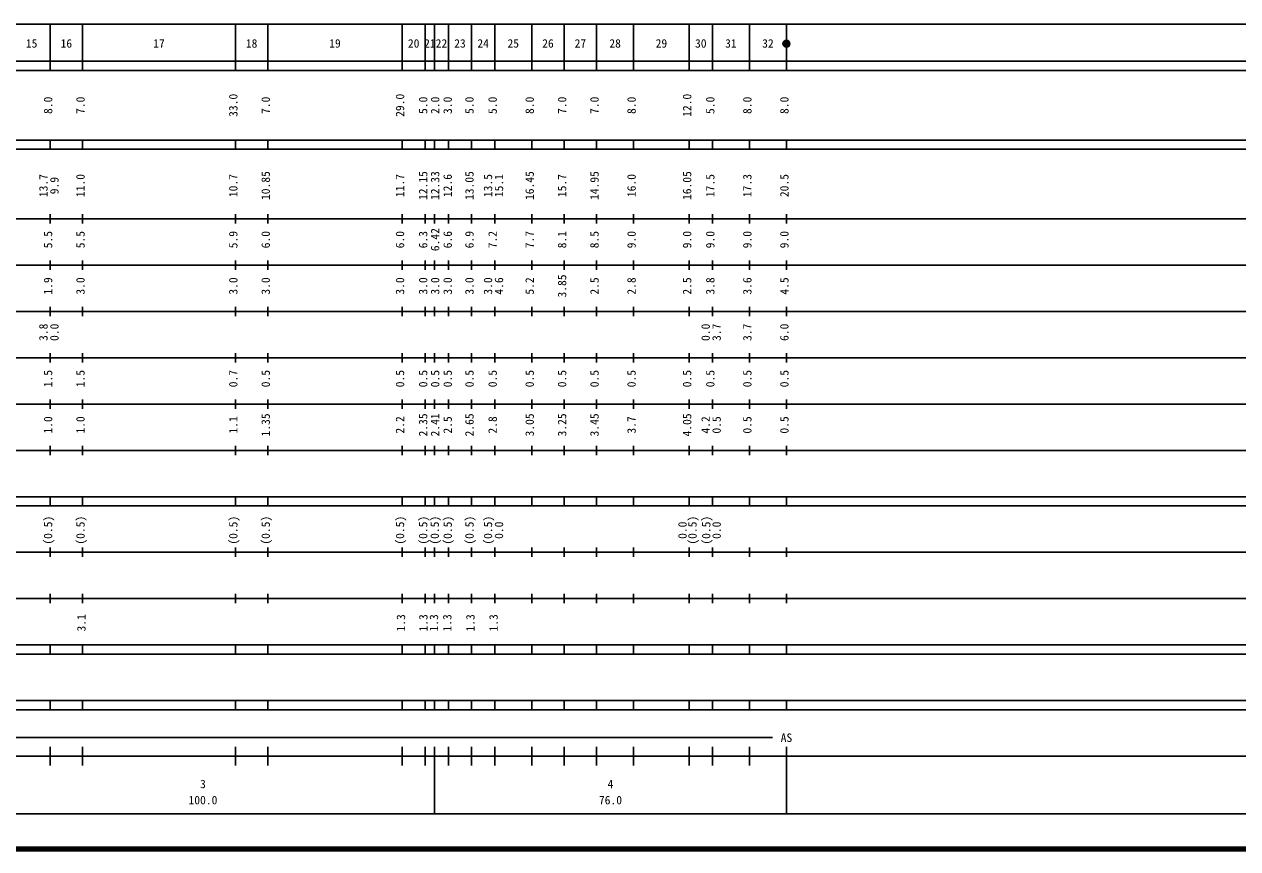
# Model space of a CAD drawing. Units: millimetres on the paper, enlarged 1000 times. Extents: x 40000 to 680000, y 20000 to 380000.
# Drawn here: x 279409 to 541449, y 20000 to 198000 of the extents above; entities that cross this region are included whole.
import ezdxf
from ezdxf.enums import TextEntityAlignment as Align

# ---------------------------------------------------------------- set-up
doc = ezdxf.new("R2010")
doc.units = ezdxf.units.MM
doc.header["$LTSCALE"] = 1000
doc.header["$PDMODE"] = 32
doc.header["$PDSIZE"] = 500
doc.layers.add('M-TTL', color=2, linetype='Continuous', lineweight=140)
doc.layers.add('M-TTL-BAND', color=7, linetype='Continuous', lineweight=25)
doc.styles.add('ＭＳ ゴシック', font='')
doc.styles.get('ＭＳ ゴシック').set_extended_font_data('MS Gothic')

msp = doc.modelspace()

# ---------------------------------------------------------------- linework, layer by layer
at = {"layer": 'M-TTL'}
msp.add_line((40000, 20000), (680000, 20000), dxfattribs=at)
at = {"layer": 'M-TTL-BAND'}
for p, q in [((68000, 198000), (579000, 198000)), ((285000, 188000), (285000, 198000)), ((292000, 188000), (292000, 198000)), ((325000, 188000), (325000, 198000)), ((332000, 188000), (332000, 198000)), ((361000, 188000), (361000, 198000)), ((366000, 188000), (366000, 198000)), ((368000, 188000), (368000, 198000)), ((371000, 188000), (371000, 198000)), ((376000, 188000), (376000, 198000)), ((381000, 188000), (381000, 198000)), ((389000, 188000), (389000, 198000)), ((396000, 188000), (396000, 198000)), ((403000, 188000), (403000, 198000)), ((411000, 188000), (411000, 198000)), ((423000, 188000), (423000, 198000)), ((428000, 188000), (428000, 198000)), ((436000, 188000), (436000, 198000)), ((444000, 188000), (444000, 198000)), ((40000, 190000), (579000, 190000)), ((40000, 188000), (579000, 188000)), ((40000, 173000), (579000, 173000)), ((285000, 171000), (285000, 173000)), ((292000, 171000), (292000, 173000)), ((325000, 171000), (325000, 173000)), ((332000, 171000), (332000, 173000)), ((361000, 171000), (361000, 173000)), ((366000, 171000), (366000, 173000)), ((368000, 171000), (368000, 173000)), ((371000, 171000), (371000, 173000)), ((376000, 171000), (376000, 173000)), ((381000, 171000), (381000, 173000)), ((389000, 171000), (389000, 173000)), ((396000, 171000), (396000, 173000)), ((403000, 171000), (403000, 173000)), ((411000, 171000), (411000, 173000)), ((423000, 171000), (423000, 173000)), ((428000, 171000), (428000, 173000)), ((436000, 171000), (436000, 173000)), ((444000, 171000), (444000, 173000)), ((40000, 171000), (579000, 171000)), ((40000, 156000), (579000, 156000)), ((285000, 155000), (285000, 157000)), ((292000, 155000), (292000, 157000)), ((325000, 155000), (325000, 157000)), ((332000, 155000), (332000, 157000)), ((361000, 155000), (361000, 157000)), ((366000, 155000), (366000, 157000)), ((368000, 155000), (368000, 157000)), ((371000, 155000), (371000, 157000)), ((376000, 155000), (376000, 157000)), ((381000, 155000), (381000, 157000)), ((389000, 155000), (389000, 157000)), ((396000, 155000), (396000, 157000)), ((403000, 155000), (403000, 157000)), ((411000, 155000), (411000, 157000)), ((423000, 155000), (423000, 157000)), ((428000, 155000), (428000, 157000)), ((436000, 155000), (436000, 157000)), ((444000, 155000), (444000, 157000)), ((285000, 145000), (285000, 147000)), ((292000, 145000), (292000, 147000)), ((325000, 145000), (325000, 147000)), ((332000, 145000), (332000, 147000)), ((361000, 145000), (361000, 147000)), ((366000, 145000), (366000, 147000)), ((368000, 145000), (368000, 147000)), ((371000, 145000), (371000, 147000)), ((376000, 145000), (376000, 147000)), ((381000, 145000), (381000, 147000)), ((389000, 145000), (389000, 147000)), ((396000, 145000), (396000, 147000)), ((403000, 145000), (403000, 147000)), ((411000, 145000), (411000, 147000)), ((423000, 145000), (423000, 147000)), ((428000, 145000), (428000, 147000)), ((436000, 145000), (436000, 147000)), ((444000, 145000), (444000, 147000)), ((46000, 146000), (579000, 146000)), ((285000, 135000), (285000, 137000)), ((292000, 135000), (292000, 137000)), ((325000, 135000), (325000, 137000)), ((332000, 135000), (332000, 137000)), ((361000, 135000), (361000, 137000)), ((366000, 135000), (366000, 137000)), ((368000, 135000), (368000, 137000)), ((371000, 135000), (371000, 137000)), ((376000, 135000), (376000, 137000)), ((381000, 135000), (381000, 137000)), ((389000, 135000), (389000, 137000)), ((396000, 135000), (396000, 137000)), ((403000, 135000), (403000, 137000)), ((411000, 135000), (411000, 137000)), ((423000, 135000), (423000, 137000)), ((428000, 135000), (428000, 137000)), ((436000, 135000), (436000, 137000)), ((444000, 135000), (444000, 137000)), ((52000, 136000), (579000, 136000)), ((46000, 126000), (579000, 126000)), ((285000, 125000), (285000, 127000)), ((292000, 125000), (292000, 127000)), ((325000, 125000), (325000, 127000)), ((332000, 125000), (332000, 127000)), ((361000, 125000), (361000, 127000)), ((366000, 125000), (366000, 127000)), ((368000, 125000), (368000, 127000)), ((371000, 125000), (371000, 127000)), ((376000, 125000), (376000, 127000)), ((381000, 125000), (381000, 127000)), ((389000, 125000), (389000, 127000)), ((396000, 125000), (396000, 127000)), ((403000, 125000), (403000, 127000)), ((411000, 125000), (411000, 127000)), ((423000, 125000), (423000, 127000)), ((428000, 125000), (428000, 127000)), ((436000, 125000), (436000, 127000)), ((444000, 125000), (444000, 127000)), ((52000, 116000), (579000, 116000)), ((285000, 115000), (285000, 117000)), ((292000, 115000), (292000, 117000)), ((325000, 115000), (325000, 117000)), ((332000, 115000), (332000, 117000)), ((361000, 115000), (361000, 117000)), ((366000, 115000), (366000, 117000)), ((368000, 115000), (368000, 117000)), ((371000, 115000), (371000, 117000)), ((376000, 115000), (376000, 117000)), ((381000, 115000), (381000, 117000)), ((389000, 115000), (389000, 117000)), ((396000, 115000), (396000, 117000)), ((403000, 115000), (403000, 117000)), ((411000, 115000), (411000, 117000)), ((423000, 115000), (423000, 117000)), ((428000, 115000), (428000, 117000)), ((436000, 115000), (436000, 117000)), ((444000, 115000), (444000, 117000)), ((46000, 106000), (579000, 106000)), ((285000, 105000), (285000, 107000)), ((292000, 105000), (292000, 107000)), ((325000, 105000), (325000, 107000)), ((332000, 105000), (332000, 107000)), ((361000, 105000), (361000, 107000)), ((366000, 105000), (366000, 107000)), ((368000, 105000), (368000, 107000)), ((371000, 105000), (371000, 107000)), ((376000, 105000), (376000, 107000)), ((381000, 105000), (381000, 107000)), ((389000, 105000), (389000, 107000)), ((396000, 105000), (396000, 107000)), ((403000, 105000), (403000, 107000)), ((411000, 105000), (411000, 107000)), ((423000, 105000), (423000, 107000)), ((428000, 105000), (428000, 107000)), ((436000, 105000), (436000, 107000)), ((444000, 105000), (444000, 107000)), ((40000, 96000), (579000, 96000)), ((285000, 94000), (285000, 96000)), ((292000, 94000), (292000, 96000)), ((325000, 94000), (325000, 96000)), ((332000, 94000), (332000, 96000)), ((361000, 94000), (361000, 96000)), ((366000, 94000), (366000, 96000)), ((368000, 94000), (368000, 96000)), ((371000, 94000), (371000, 96000)), ((376000, 94000), (376000, 96000)), ((381000, 94000), (381000, 96000)), ((389000, 94000), (389000, 96000)), ((396000, 94000), (396000, 96000)), ((403000, 94000), (403000, 96000)), ((411000, 94000), (411000, 96000)), ((423000, 94000), (423000, 96000)), ((428000, 94000), (428000, 96000)), ((436000, 94000), (436000, 96000)), ((444000, 94000), (444000, 96000)), ((40000, 94000), (579000, 94000)), ((49000, 84000), (579000, 84000)), ((285000, 83000), (285000, 85000)), ((292000, 83000), (292000, 85000)), ((325000, 83000), (325000, 85000)), ((332000, 83000), (332000, 85000)), ((361000, 83000), (361000, 85000)), ((366000, 83000), (366000, 85000)), ((368000, 83000), (368000, 85000)), ((371000, 83000), (371000, 85000)), ((376000, 83000), (376000, 85000)), ((381000, 83000), (381000, 85000)), ((389000, 83000), (389000, 85000)), ((396000, 83000), (396000, 85000)), ((403000, 83000), (403000, 85000)), ((411000, 83000), (411000, 85000)), ((423000, 83000), (423000, 85000)), ((428000, 83000), (428000, 85000)), ((436000, 83000), (436000, 85000)), ((444000, 83000), (444000, 85000)), ((40000, 74000), (579000, 74000)), ((285000, 73000), (285000, 75000)), ((292000, 73000), (292000, 75000)), ((325000, 73000), (325000, 75000)), ((332000, 73000), (332000, 75000)), ((361000, 73000), (361000, 75000)), ((366000, 73000), (366000, 75000)), ((368000, 73000), (368000, 75000)), ((371000, 73000), (371000, 75000)), ((376000, 73000), (376000, 75000)), ((381000, 73000), (381000, 75000)), ((389000, 73000), (389000, 75000)), ((396000, 73000), (396000, 75000)), ((403000, 73000), (403000, 75000)), ((411000, 73000), (411000, 75000)), ((423000, 73000), (423000, 75000)), ((428000, 73000), (428000, 75000)), ((436000, 73000), (436000, 75000)), ((444000, 73000), (444000, 75000)), ((40000, 64000), (579000, 64000)), ((285000, 62000), (285000, 64000)), ((292000, 62000), (292000, 64000)), ((325000, 62000), (325000, 64000)), ((332000, 62000), (332000, 64000)), ((361000, 62000), (361000, 64000)), ((366000, 62000), (366000, 64000)), ((368000, 62000), (368000, 64000)), ((371000, 62000), (371000, 64000)), ((376000, 62000), (376000, 64000)), ((381000, 62000), (381000, 64000)), ((389000, 62000), (389000, 64000)), ((396000, 62000), (396000, 64000)), ((403000, 62000), (403000, 64000)), ((411000, 62000), (411000, 64000)), ((423000, 62000), (423000, 64000)), ((428000, 62000), (428000, 64000)), ((436000, 62000), (436000, 64000)), ((444000, 62000), (444000, 64000)), ((40000, 62000), (579000, 62000)), ((40000, 52000), (579000, 52000)), ((40000, 50000), (579000, 50000)), ((285000, 50000), (285000, 52000)), ((292000, 50000), (292000, 52000)), ((325000, 50000), (325000, 52000)), ((332000, 50000), (332000, 52000)), ((361000, 50000), (361000, 52000)), ((366000, 50000), (366000, 52000)), ((368000, 50000), (368000, 52000)), ((371000, 50000), (371000, 52000)), ((376000, 50000), (376000, 52000)), ((381000, 50000), (381000, 52000)), ((389000, 50000), (389000, 52000)), ((396000, 50000), (396000, 52000)), ((403000, 50000), (403000, 52000)), ((411000, 50000), (411000, 52000)), ((423000, 50000), (423000, 52000)), ((428000, 50000), (428000, 52000)), ((436000, 50000), (436000, 52000)), ((444000, 50000), (444000, 52000)), ((71000, 44000), (441000, 44000)), ((285000, 38000), (285000, 42000)), ((292000, 38000), (292000, 42000)), ((325000, 38000), (325000, 42000)), ((332000, 38000), (332000, 42000)), ((361000, 38000), (361000, 42000)), ((366000, 38000), (366000, 42000)), ((368000, 27500), (368000, 42000)), ((371000, 38000), (371000, 42000)), ((376000, 38000), (376000, 42000)), ((381000, 38000), (381000, 42000)), ((389000, 38000), (389000, 42000)), ((396000, 38000), (396000, 42000)), ((403000, 38000), (403000, 42000)), ((411000, 38000), (411000, 42000)), ((423000, 38000), (423000, 42000)), ((428000, 38000), (428000, 42000)), ((436000, 38000), (436000, 42000)), ((444000, 27500), (444000, 42000)), ((40000, 40000), (579000, 40000)), ((68000, 27500), (579000, 27500))]:
    msp.add_line(p, q, dxfattribs=at)
for radius in [750, 600, 450, 300, 150, 20]:
    msp.add_circle((444000, 193791), radius, dxfattribs=at)
msp.add_point((444000, 193791), dxfattribs=at)

# ---------------------------------------------------------------- texts
at = {"layer": 'M-TTL-BAND', "style": 'ＭＳ ゴシック'}
for s, p in [('15', (281000, 192405)), ('16', (288500, 192405)), ('17', (308500, 192405)), ('18', (328500, 192405)), ('19', (346500, 192405)), ('20', (363500, 192405)), ('21', (367000, 192405)), ('22', (369500, 192405)), ('23', (373500, 192405)), ('24', (378500, 192405)), ('25', (385000, 192405)), ('26', (392500, 192405)), ('27', (399500, 192405)), ('28', (407000, 192405)), ('29', (417000, 192405)), ('30', (425500, 192405)), ('31', (432000, 192405)), ('32', (440000, 192405)), ('AS', (444000, 42500)), ('3', (318000, 32523)), ('4', (406000, 32523)), ('100.0', (318000, 29033)), ('76.0', (406000, 29033))]:
    msp.add_text(s, height=1833, dxfattribs=at).set_placement(p, align=Align.BOTTOM_CENTER)
for s, p in [('8.0', (286000, 180500)), ('7.0', (293000, 180500)), ('33.0', (326000, 180500)), ('7.0', (333000, 180500)), ('29.0', (362000, 180500)), ('5.0', (367000, 180500)), ('2.0', (369588, 180500)), ('3.0', (372295, 180500)), ('5.0', (377000, 180500)), ('5.0', (382000, 180500)), ('8.0', (390000, 180500)), ('7.0', (397000, 180500)), ('7.0', (404000, 180500)), ('8.0', (412000, 180500)), ('12.0', (424000, 180500)), ('5.0', (429000, 180500)), ('8.0', (437000, 180500)), ('8.0', (445000, 180500)), ('13.7', (285000, 163174)), ('11.0', (293000, 163174)), ('10.7', (326000, 163174)), ('10.85', (333000, 163174)), ('11.7', (362000, 163174)), ('12.15', (367000, 163174)), ('12.33', (369588, 163174)), ('12.6', (372295, 163174)), ('13.05', (377000, 163174)), ('13.5', (381000, 163174)), ('15.1', (383370, 163174)), ('16.45', (390000, 163174)), ('15.7', (397000, 163174)), ('14.95', (404000, 163174)), ('16.0', (412000, 163174)), ('16.05', (424000, 163174)), ('17.5', (429000, 163174)), ('17.3', (437000, 163174)), ('20.5', (445000, 163174)), ('9.9', (287370, 163174)), ('5.5', (286000, 151500)), ('5.5', (293000, 151500)), ('5.9', (326000, 151500)), ('6.0', (333000, 151500)), ('6.0', (362000, 151500)), ('6.3', (367000, 151500)), ('6.42', (369588, 151500)), ('6.6', (372295, 151500)), ('6.9', (377000, 151500)), ('7.2', (382000, 151500)), ('7.7', (390000, 151500)), ('8.1', (397000, 151500)), ('8.5', (404000, 151500)), ('9.0', (412000, 151500)), ('9.0', (424000, 151500)), ('9.0', (429000, 151500)), ('9.0', (437000, 151500)), ('9.0', (445000, 151500)), ('1.9', (286000, 141500)), ('3.0', (293000, 141500)), ('3.0', (326000, 141500)), ('3.0', (333000, 141500)), ('3.0', (362000, 141500)), ('3.0', (367000, 141500)), ('3.0', (369588, 141500)), ('3.0', (372295, 141500)), ('3.0', (377000, 141500)), ('3.0', (381000, 141500)), ('4.6', (383370, 141500)), ('5.2', (390000, 141500)), ('3.85', (397000, 141500)), ('2.5', (404000, 141500)), ('2.8', (412000, 141500)), ('2.5', (424000, 141500)), ('3.8', (429000, 141500)), ('3.6', (437000, 141500)), ('4.5', (445000, 141500)), ('3.8', (285000, 131500)), ('0.0', (287370, 131500)), ('0.0', (428000, 131500)), ('3.7', (430370, 131500)), ('3.7', (437000, 131500)), ('6.0', (445000, 131500)), ('1.5', (286000, 121500)), ('1.5', (293000, 121500)), ('0.7', (326000, 121500)), ('0.5', (333000, 121500)), ('0.5', (362000, 121500)), ('0.5', (367000, 121500)), ('0.5', (369588, 121500)), ('0.5', (372295, 121500)), ('0.5', (377000, 121500)), ('0.5', (382000, 121500)), ('0.5', (390000, 121500)), ('0.5', (397000, 121500)), ('0.5', (404000, 121500)), ('0.5', (412000, 121500)), ('0.5', (424000, 121500)), ('0.5', (429000, 121500)), ('0.5', (437000, 121500)), ('0.5', (445000, 121500)), ('1.0', (286000, 111500)), ('1.0', (293000, 111500)), ('1.1', (326000, 111500)), ('1.35', (333000, 111500)), ('2.2', (362000, 111500)), ('2.35', (367000, 111500)), ('2.41', (369588, 111500)), ('2.5', (372295, 111500)), ('2.65', (377000, 111500)), ('2.8', (382000, 111500)), ('3.05', (390000, 111500)), ('3.25', (397000, 111500)), ('3.45', (404000, 111500)), ('3.7', (412000, 111500)), ('4.05', (424000, 111500)), ('4.2', (428000, 111500)), ('0.5', (430370, 111500)), ('0.5', (437000, 111500)), ('0.5', (445000, 111500)), ('(0.5)', (286000, 88764)), ('(0.5)', (293000, 88764)), ('(0.5)', (326000, 88764)), ('(0.5)', (333000, 88764)), ('(0.5)', (362000, 88764)), ('(0.5)', (367000, 88764)), ('(0.5)', (369494, 88764)), ('(0.5)', (372295, 88764)), ('(0.5)', (377000, 88764)), ('(0.5)', (381000, 88764)), ('0.0', (383370, 88764)), ('0.0', (423000, 88764)), ('(0.5)', (425151, 88764)), ('(0.5)', (428125, 88764)), ('0.0', (430370, 88764)), ('3.1', (293203, 68764)), ('1.3', (362203, 68764)), ('1.3', (367046, 68764)), ('1.3', (369328, 68764)), ('1.3', (372203, 68764)), ('1.3', (377203, 68764)), ('1.3', (382203, 68764))]:
    msp.add_text(s, height=1833, rotation=90, dxfattribs=at).set_placement(p, align=Align.BOTTOM_CENTER)

doc.saveas('drawing.dxf')
